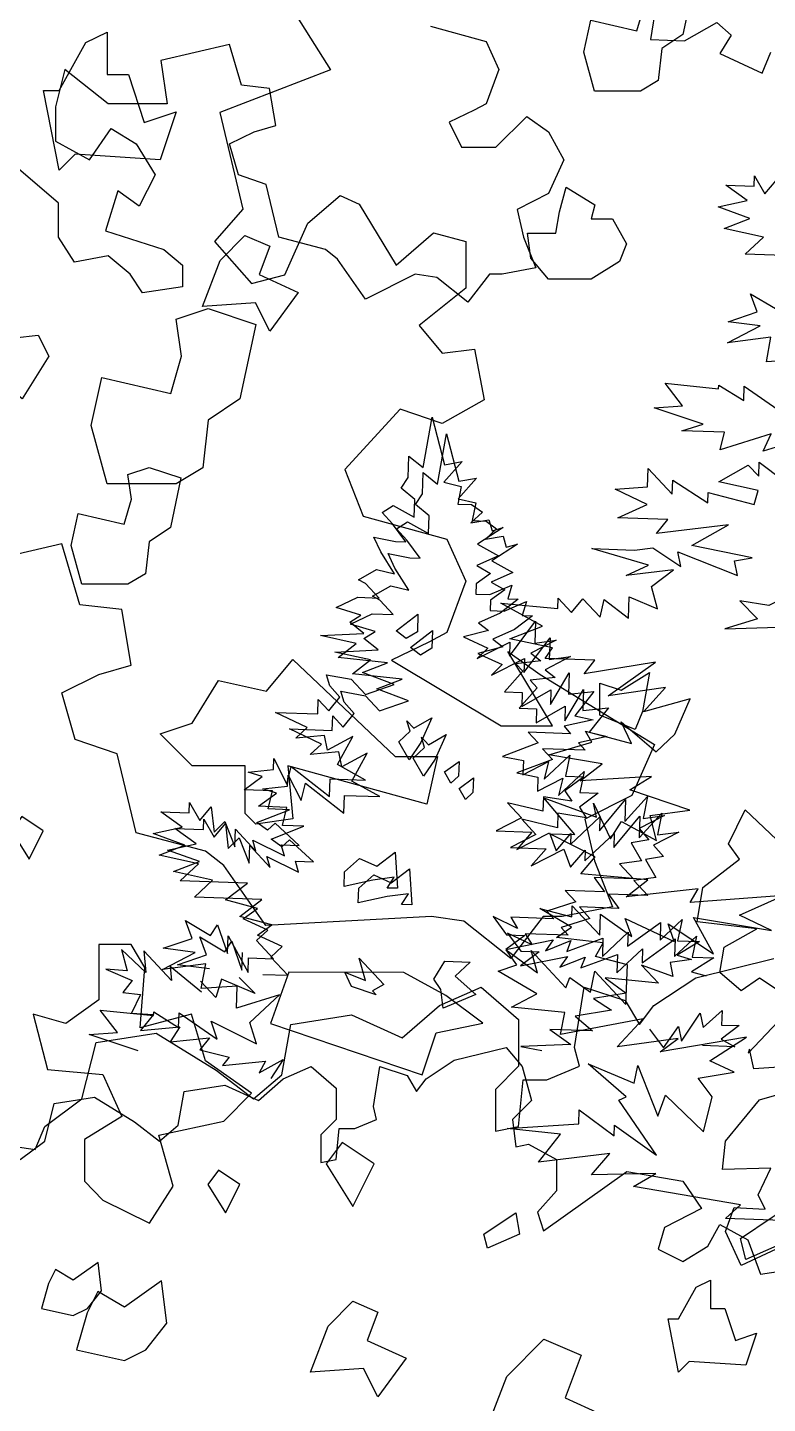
# Model space of a CAD drawing. Header units: inches. Extents: x 11.9 to 85.3, y 21.1 to 37.4.
# Drawn here: x 67.7459 to 67.9936, y 22.2419 to 22.7021 of the extents above; entities that cross this region are included whole.
import ezdxf

# ---------------------------------------------------------------- set-up
doc = ezdxf.new("R2010")
doc.units = ezdxf.units.IN
doc.header["$MEASUREMENT"] = 0
doc.layers.add('CAY', color=94, linetype='Continuous')
doc.layers.add('CAY-3', color=61, linetype='Continuous')

# ---------------------------------------------------------------- blocks, each defined once
blk = doc.blocks.new('A$C76451831')
at = {"layer": 'CAY'}
for p, q in [((2471.8, 2031.9), (2478.5, 2069.3)), ((2478.5, 2069.3), (2487.7, 2034.1)), ((2460.6, 2024.6), (2461.2, 2040.4)), ((2461.2, 2040.4), (2471.8, 2031.9)), ((2500.9, 2036.3), (2487.3, 2020.9)), ((2487.7, 2034.1), (2500.9, 2036.3)), ((2455.4, 2016.6), (2460.6, 2024.6)), ((2487.3, 2020.9), (2500.3, 2017.8)), ((2465.5, 2008.1), (2455.4, 2016.6)), ((2500.3, 2017.8), (2497.6, 2004.7)), ((2441.2, 1998.5), (2449.5, 2003.7)), ((2449.5, 2003.7), (2465, 1995)), ((2465, 1995), (2465.5, 2008.1)), ((2497.6, 2004.7), (2508, 2004.3)), ((2508, 2004.3), (2515.9, 1998.6)), ((2449, 1990.1), (2441.2, 1998.5)), ((2459, 1976.6), (2449, 1990.1)), ((2515.9, 1998.6), (2507.5, 1990.8)), ((2507.5, 1990.8), (2520.7, 1993)), ((2520.7, 1993), (2523.1, 1984.8)), ((2435.1, 1980.1), (2451.3, 1976.8)), ((2440.1, 1969.1), (2435.1, 1980.1)), ((2531.4, 1987.2), (2512.4, 1974.7)), ((2523.1, 1984.8), (2531.4, 1987.2)), ((2450.4, 1952.9), (2440.1, 1969.1)), ((2451.3, 1976.8), (2459, 1976.6)), ((2512.4, 1974.7), (2527.9, 1966)), ((2527.9, 1966), (2511.8, 1958.9)), ((2511.8, 1958.9), (2522, 1953.1)), ((2423.5, 1948.4), (2437, 1956)), ((2428.9, 1945.4), (2423.5, 1948.4)), ((2437, 1956), (2450.4, 1952.9)), ((2522, 1953.1), (2511.3, 1945.3)), ((2438.9, 1934.7), (2428.9, 1945.4)), ((2511.3, 1945.3), (2511.1, 1937.6)), ((2511.1, 1937.6), (2521.5, 1937.2)), ((2521.5, 1937.2), (2538.1, 1944.4)), ((2538.1, 1944.4), (2535, 1934)), ((2407, 1927.6), (2423.1, 1935.2)), ((2425.3, 1922), (2407, 1927.6)), ((2423.1, 1935.2), (2438.9, 1934.7)), ((2542.7, 1933.8), (2529.2, 1923.4)), ((2535, 1934), (2542.7, 1933.8)), ((2417, 1916.8), (2425.3, 1922)), ((2529.2, 1923.4), (2513.1, 1916.2)), ((2536.2, 1891.4), (2555.7, 1917.4)), ((2555.7, 1917.4), (2555.1, 1901.1)), ((2395.4, 1906.7), (2427.6, 1908.3)), ((2427.6, 1908.3), (2417, 1916.8)), ((2520.6, 1910.5), (2501.8, 1905.7)), ((2513.1, 1916.2), (2520.6, 1910.5)), ((2421.9, 1900.8), (2395.4, 1906.7)), ((2408.4, 1890.4), (2421.9, 1900.8)), ((2501.8, 1905.7), (2520.1, 1897.4)), ((2512.1, 1889.5), (2536.6, 1901.8)), ((2520.1, 1897.4), (2512.1, 1889.5)), ((2536.6, 1901.8), (2536.2, 1891.4)), ((2571.1, 1903.3), (2552.1, 1893.5)), ((2555.1, 1901.1), (2571.1, 1903.3)), ((2445.4, 1886.4), (2408.4, 1890.4)), ((2426.6, 1879.3), (2445.4, 1886.4)), ((2559.6, 1887.8), (2541, 1885.8)), ((2552.1, 1893.5), (2559.6, 1887.8)), ((2402.2, 1869.3), (2399.8, 1877.6)), ((2399.8, 1877.6), (2418.2, 1874.2)), ((2450.3, 1870.4), (2426.6, 1879.3)), ((2546.2, 1880.1), (2532.6, 1864.8)), ((2541, 1885.8), (2546.2, 1880.1)), ((2566.7, 1855.4), (2580.6, 1878.9)), ((2580.6, 1878.9), (2580.1, 1863.1)), ((2409.6, 1860.9), (2402.2, 1869.3)), ((2418.2, 1874.2), (2428.7, 1862.9)), ((2428.7, 1862.9), (2450.3, 1870.4)), ((2545.3, 1853.9), (2567, 1866.3)), ((2567, 1866.3), (2566.7, 1855.4)), ((2393.3, 1848.3), (2393.7, 1859.2)), ((2393.7, 1859.2), (2401.6, 1850.7)), ((2401.6, 1850.7), (2409.6, 1860.9)), ((2532.6, 1864.8), (2545.7, 1864.3)), ((2545.7, 1864.3), (2545.3, 1853.9)), ((2580.1, 1863.1), (2599.2, 1865.2)), ((2599.2, 1865.2), (2585, 1847.1)), ((2361.6, 1849.4), (2393.3, 1848.3)), ((2385.3, 1838.2), (2361.6, 1849.4)), ((2585, 1847.1), (2598.4, 1843.9)), ((2376.8, 1830.3), (2385.3, 1838.2)), ((2598.4, 1843.9), (2577, 1839.2)), ((2577, 1839.2), (2581.8, 1833.6)), ((2398.2, 1832.3), (2376.8, 1830.3)), ((2400.5, 1821.3), (2398.2, 1832.3)), ((2419.5, 1831.5), (2400.5, 1821.3)), ((2407.9, 1810.6), (2419.5, 1831.5)), ((2557.5, 1826.7), (2530.9, 1816.8)), ((2581.8, 1833.6), (2550.1, 1834.7)), ((2550.1, 1834.7), (2557.5, 1826.7)), ((2360.1, 1806.9), (2360.4, 1815)), ((2360.4, 1815), (2370.2, 1796.1)), ((2530.9, 1816.8), (2546.6, 1813.5)), ((2562, 1799.8), (2581.2, 1817.7)), ((2581.2, 1817.7), (2577.9, 1802)), ((2341.5, 1804.8), (2360.1, 1806.9)), ((2351.8, 1801.7), (2341.5, 1804.8)), ((2370.2, 1796.1), (2373.4, 1809.1)), ((2373.4, 1809.1), (2402, 1786.8)), ((2428.8, 1799), (2407.9, 1810.6)), ((2546.6, 1813.5), (2546.3, 1803.1)), ((2546.3, 1803.1), (2565.2, 1812.8)), ((2565.2, 1812.8), (2562, 1799.8)), ((2338.3, 1791.8), (2351.8, 1801.7)), ((2402, 1786.8), (2402.5, 1799.9)), ((2402.5, 1799.9), (2428.8, 1799)), ((2591.5, 1801.5), (2577.6, 1791.1)), ((2577.9, 1802), (2591.5, 1801.5)), ((2359.6, 1791), (2338.3, 1791.8)), ((2356.4, 1777.5), (2359.6, 1791)), ((2561.5, 1786.7), (2561.2, 1775.8)), ((2582.7, 1783.2), (2561.5, 1786.7)), ((2577.6, 1791.1), (2582.7, 1783.2)), ((2603.3, 1761.2), (2622.6, 1784.5)), ((2622.1, 1768.2), (2639, 1786.7)), ((2622.6, 1784.5), (2622.1, 1768.2)), ((2639, 1786.7), (2635.8, 1770.5)), ((2292, 1763.9), (2276.1, 1775.3)), ((2276.1, 1775.3), (2297.4, 1774.6)), ((2297.4, 1774.6), (2297.7, 1782.3)), ((2297.7, 1782.3), (2305.3, 1768.9)), ((2305.3, 1768.9), (2313.9, 1779)), ((2313.9, 1779), (2315.9, 1760.3)), ((2347.9, 1767.4), (2372.2, 1777)), ((2372.2, 1777), (2356.4, 1777.5)), ((2561.2, 1775.8), (2534.7, 1782.2)), ((2534.7, 1782.2), (2545.1, 1770.9)), ((2270.6, 1759.2), (2292, 1763.9)), ((2315.9, 1760.3), (2323.9, 1768.2)), ((2323.9, 1768.2), (2331.4, 1749.4)), ((2355.9, 1761.7), (2347.9, 1767.4)), ((2361.5, 1766.9), (2355.9, 1761.7)), ((2379.5, 1750.4), (2361.5, 1766.9)), ((2545.1, 1770.9), (2526.2, 1761.2)), ((2581.6, 1751.1), (2603.6, 1771.6)), ((2603.6, 1771.6), (2603.3, 1761.2)), ((2651.7, 1772.6), (2632.8, 1762.9)), ((2635.8, 1770.5), (2651.7, 1772.6)), ((4659.2, 1730), (4666, 1767.4)), ((4666, 1767.4), (4675.2, 1732.1)), ((2294.3, 1750.7), (2270.6, 1759.2)), ((2331.4, 1749.4), (2331.9, 1762.5)), ((2331.9, 1762.5), (2347.1, 1746.1)), ((2347.1, 1746.1), (2344.7, 1754.4)), ((2344.7, 1754.4), (2368.3, 1742.7)), ((2526.2, 1761.2), (2552.9, 1760.2)), ((2552.9, 1760.2), (2541.6, 1747.5)), ((2541.6, 1747.5), (2566, 1759.8)), ((2566, 1759.8), (2571, 1746.5)), ((2571, 1746.5), (2581.9, 1759.2)), ((2581.9, 1759.2), (2581.6, 1751.1)), ((2640.2, 1754.5), (2627, 1752.2)), ((2632.8, 1762.9), (2640.2, 1754.5)), ((2275, 1743.2), (2294.3, 1750.7)), ((2304.2, 1736.7), (2275, 1743.2)), ((2365.9, 1750.9), (2379.5, 1750.4)), ((2368.3, 1742.7), (2365.9, 1750.9)), ((2627, 1752.2), (2634.6, 1738.8)), ((2290.6, 1724.1), (2304.2, 1736.7)), ((2634.6, 1738.8), (2618.3, 1736.6)), ((2618.3, 1736.6), (2628.7, 1725.4)), ((4648.1, 1722.6), (4648.6, 1738.5)), ((4648.6, 1738.5), (4659.2, 1730)), ((4688.4, 1734.4), (4674.7, 1719)), ((4675.2, 1732.1), (4688.4, 1734.4)), ((2340.9, 1722.3), (2290.6, 1724.1)), ((2324.6, 1709.7), (2340.9, 1722.3)), ((2628.7, 1725.4), (2599.3, 1726.4)), ((2599.3, 1726.4), (2607.1, 1715.7)), ((4642.8, 1714.7), (4648.1, 1722.6)), ((2577.7, 1716.8), (2585.5, 1708.3)), ((2607.1, 1715.7), (2577.7, 1716.8)), ((4653, 1706.2), (4642.8, 1714.7)), ((4674.7, 1719), (4687.7, 1715.8)), ((4687.7, 1715.8), (4685, 1702.8)), ((2348.4, 1703.5), (2324.6, 1709.7)), ((2337.7, 1695.7), (2348.4, 1703.5)), ((2585.5, 1708.3), (2564, 1701.4)), ((4652.5, 1693), (4653, 1706.2)), ((4685, 1702.8), (4695.4, 1702.4)), ((4695.4, 1702.4), (4703.4, 1696.7)), ((2294.6, 1694.5), (2313.2, 1683.4)), ((2299.6, 1681.1), (2294.6, 1694.5)), ((2356, 1687.3), (2337.7, 1695.7)), ((2524, 1697.3), (2533.9, 1683.8)), ((2542.3, 1688.5), (2524, 1697.3)), ((2569.2, 1695.7), (2537.1, 1696.9)), ((2537.1, 1696.9), (2542.3, 1688.5)), ((2564, 1701.4), (2569.2, 1695.7)), ((2624.3, 1675.2), (2648.9, 1693)), ((2648.4, 1679.8), (2664.8, 1695.1)), ((2648.9, 1693), (2648.4, 1679.8)), ((2664.8, 1695.1), (2661.6, 1679.4)), ((4628.6, 1696.6), (4636.9, 1701.7)), ((4636.5, 1688.1), (4628.6, 1696.6)), ((4636.9, 1701.7), (4652.5, 1693)), ((4703.4, 1696.7), (4694.9, 1688.8)), ((2236.3, 1685.2), (2240.6, 1669.3)), ((2254.4, 1667.9), (2236.3, 1685.2)), ((2252.8, 1684.1), (2254.4, 1667.9)), ((2273.6, 1662), (2252.8, 1684.1)), ((2313.2, 1683.4), (2318.5, 1691.4)), ((2318.5, 1691.4), (2325.9, 1669.8)), ((2325.9, 1669.8), (2326.4, 1682.9)), ((2347.5, 1679.5), (2356, 1687.3)), ((2547.5, 1683.4), (2533.6, 1673)), ((2533.9, 1683.8), (2547.5, 1683.4)), ((2578.8, 1671.4), (2605.9, 1681.3)), ((2605.4, 1667.7), (2624.6, 1685.6)), ((2605.9, 1681.3), (2605.4, 1667.7)), ((2624.6, 1685.6), (2624.3, 1675.2)), ((4646.4, 1674.6), (4636.5, 1688.1)), ((4694.9, 1688.8), (4708.2, 1691.1)), ((4718.8, 1685.3), (4699.8, 1672.8)), ((4708.2, 1691.1), (4710.6, 1682.8)), ((4710.6, 1682.8), (4718.8, 1685.3)), ((2272.6, 1672.4), (2273.6, 1662)), ((2295.9, 1653.3), (2272.6, 1672.4)), ((2278, 1673.7), (2299.6, 1681.1)), ((2301.9, 1670.6), (2278, 1673.7)), ((2360.2, 1665.9), (2347.5, 1679.5)), ((2533.6, 1673), (2568.7, 1679.9)), ((2568.7, 1679.9), (2563, 1671.9)), ((2563, 1671.9), (2581.8, 1679.4)), ((2581.8, 1679.4), (2578.8, 1671.4)), ((2677.9, 1678.8), (2661.2, 1668.5)), ((2661.6, 1679.4), (2677.9, 1678.8)), ((2664.3, 1664.1), (2722.6, 1678.3)), ((4627.6, 1667.1), (4622.5, 1678.2)), ((4622.5, 1678.2), (4638.7, 1674.9)), ((4638.7, 1674.9), (4646.4, 1674.6)), ((4699.8, 1672.8), (4715.4, 1664.1)), ((2224.6, 1670.4), (2244.1, 1661.9)), ((2240.6, 1669.3), (2224.6, 1670.4)), ((2244.1, 1661.9), (2237.2, 1653)), ((2306.7, 1649.3), (2295.1, 1661.4)), ((2310.8, 1662.9), (2306.7, 1649.3)), ((2336, 1652.2), (2310.8, 1662.9)), ((2323.9, 1664.2), (2336, 1652.2)), ((2341.7, 1666.5), (2360.2, 1665.9)), ((2633, 1643.5), (2664.3, 1664.1)), ((2661.2, 1668.5), (2672, 1665.4)), ((4637.9, 1650.9), (4627.6, 1667.1)), ((4715.4, 1664.1), (4699.3, 1656.9)), ((2237.2, 1653), (2250.5, 1651.6)), ((2250.5, 1651.6), (2243.7, 1637.7)), ((2473.2, 1643.5), (2504.5, 1657)), ((2504.5, 1657), (2532.2, 1632.9)), ((2574, 1612.2), (2581.1, 1657)), ((2581.1, 1657), (2611.8, 1647)), ((4611, 1646.4), (4624.4, 1654.1)), ((4624.4, 1654.1), (4637.9, 1650.9)), ((4709.5, 1651.1), (4698.8, 1643.4)), ((4699.3, 1656.9), (4709.5, 1651.1)), ((2445.5, 1619.3), (2473.2, 1643.5)), ((2611.8, 1647), (2622.4, 1629.3)), ((2622.4, 1629.3), (2633, 1643.5)), ((4616.3, 1643.5), (4611, 1646.4)), ((4626.4, 1632.7), (4616.3, 1643.5)), ((4698.8, 1643.4), (4698.5, 1635.7)), ((4708.9, 1635.3), (4725.5, 1642.4)), ((4725.5, 1642.4), (4722.4, 1632.1)), ((2243.7, 1637.7), (2260.2, 1636.6)), ((2260.2, 1636.6), (2250.4, 1624.7)), ((2362.4, 1629.3), (2407.8, 1636.4)), ((2407.8, 1636.4), (2445.5, 1619.3)), ((2532.2, 1632.9), (2532.2, 1598.1)), ((4594.4, 1625.7), (4610.5, 1633.3)), ((4610.5, 1633.3), (4626.4, 1632.7)), ((4698.5, 1635.7), (4708.9, 1635.3)), ((4730.1, 1631.8), (4716.6, 1621.4)), ((4722.4, 1632.1), (4730.1, 1631.8)), ((2217.3, 1615.8), (2262.1, 1622.8)), ((2250.4, 1624.7), (2279.7, 1627.6)), ((2262.1, 1622.8), (2306.9, 1595.1)), ((2279.7, 1627.6), (2272.6, 1616.4)), ((2355.9, 1591.6), (2362.4, 1629.3)), ((4612.8, 1620.1), (4594.4, 1625.7)), ((4604.5, 1614.9), (4612.8, 1620.1)), ((4716.6, 1621.4), (4700.5, 1614.3)), ((2206.7, 1573.9), (2217.3, 1615.8)), ((2272.6, 1616.4), (2301.9, 1619.3)), ((2301.9, 1619.3), (2294.6, 1610.4)), ((2294.6, 1610.4), (2316.5, 1604.8)), ((2577.6, 1598.1), (2574, 1612.2)), ((4615, 1606.4), (4604.5, 1614.9)), ((4700.5, 1614.3), (4708, 1608.6)), ((4723.6, 1589.4), (4743.1, 1615.5)), ((4743.1, 1615.5), (4742.6, 1599.2)), ((2316.5, 1604.8), (2311.6, 1598.8)), ((2311.6, 1598.8), (2343.6, 1601.9)), ((2339, 1593.3), (2356.7, 1603.2)), ((2343.6, 1601.9), (2339, 1593.3)), ((2356.7, 1603.2), (2347.6, 1589.1)), ((4582.8, 1604.8), (4615, 1606.4)), ((4609.3, 1598.9), (4582.8, 1604.8)), ((4708, 1608.6), (4689.3, 1603.8)), ((4689.3, 1603.8), (4707.5, 1595.4)), ((4699.6, 1587.6), (4724, 1599.9)), ((4724, 1599.9), (4723.6, 1589.4)), ((4758.5, 1601.4), (4739.6, 1591.6)), ((4742.6, 1599.2), (4758.5, 1601.4)), ((2306.9, 1595.1), (2334.7, 1573.9)), ((2334.7, 1573.9), (2355.9, 1591.6)), ((2532.2, 1598.1), (2515.1, 1580.9)), ((2553.4, 1588), (2577.6, 1598.1)), ((4595.8, 1588.5), (4609.3, 1598.9)), ((4707.5, 1595.4), (4699.6, 1587.6)), ((4739.6, 1591.6), (4747.1, 1585.9)), ((2515.1, 1580.9), (2515.1, 1549.7)), ((2532.2, 1553.2), (2535.7, 1588)), ((2535.7, 1588), (2553.4, 1588)), ((4632.8, 1584.5), (4595.8, 1588.5)), ((4614, 1577.4), (4632.8, 1584.5)), ((4747.1, 1585.9), (4728.4, 1583.8)), ((4728.4, 1583.8), (4733.7, 1578.2)), ((2179, 1553.2), (2206.7, 1573.9)), ((4587.2, 1575.6), (4605.7, 1572.3)), ((4589.7, 1567.4), (4587.2, 1575.6)), ((4605.7, 1572.3), (4616.2, 1561)), ((4637.7, 1568.4), (4614, 1577.4)), ((4733.7, 1578.2), (4720, 1562.8)), ((4754.1, 1553.5), (4768.1, 1577)), ((4768.1, 1577), (4767.5, 1561.2)), ((4589, 1548.8), (4597.1, 1559)), ((4597.1, 1559), (4589.7, 1567.4)), ((4616.2, 1561), (4637.7, 1568.4)), ((4720, 1562.8), (4733.1, 1562.4)), ((4732.8, 1552), (4754.5, 1564.3)), ((4733.1, 1562.4), (4732.8, 1552)), ((4754.5, 1564.3), (4754.1, 1553.5)), ((4767.5, 1561.2), (4786.6, 1563.2)), ((4786.6, 1563.2), (4772.4, 1545.1)), ((2171.9, 1536.1), (2179, 1553.2)), ((2515.1, 1549.7), (2532.2, 1553.2)), ((4580.8, 1546.4), (4581.1, 1557.2)), ((4581.1, 1557.2), (4589, 1548.8)), ((2127.1, 1542.6), (2171.9, 1536.1)), ((4572.7, 1536.2), (4549.1, 1547.5)), ((4549.1, 1547.5), (4580.8, 1546.4)), ((4785.9, 1541.9), (4764.4, 1537.2)), ((4772.4, 1545.1), (4785.9, 1541.9)), ((4564.3, 1528.4), (4572.7, 1536.2)), ((4585.6, 1530.3), (4564.3, 1528.4)), ((4588, 1519.4), (4585.6, 1530.3)), ((4606.9, 1529.6), (4588, 1519.4)), ((4595.3, 1508.7), (4606.9, 1529.6)), ((4769.2, 1531.6), (4737.5, 1532.7)), ((4737.5, 1532.7), (4745, 1524.8)), ((4764.4, 1537.2), (4769.2, 1531.6)), ((4745, 1524.8), (4718.3, 1514.8)), ((4547.6, 1504.9), (4547.9, 1513.1)), ((4547.9, 1513.1), (4557.6, 1494.1)), ((4557.6, 1494.1), (4560.8, 1507.2)), ((4560.8, 1507.2), (4589.5, 1484.9)), ((4616.2, 1497.1), (4595.3, 1508.7)), ((4718.3, 1514.8), (4734.1, 1511.6)), ((4734.1, 1511.6), (4733.7, 1501.1)), ((4733.7, 1501.1), (4752.6, 1510.9)), ((4749.5, 1497.9), (4768.7, 1515.8)), ((4752.6, 1510.9), (4749.5, 1497.9)), ((4768.7, 1515.8), (4765.4, 1500)), ((4525.8, 1489.8), (4539.3, 1499.8)), ((4528.9, 1502.9), (4547.6, 1504.9)), ((4539.3, 1499.8), (4528.9, 1502.9)), ((4589.5, 1484.9), (4589.9, 1498)), ((4589.9, 1498), (4616.2, 1497.1)), ((4779, 1499.6), (4765, 1489.2)), ((4765.4, 1500), (4779, 1499.6)), ((4547, 1489.1), (4525.8, 1489.8)), ((4543.8, 1475.6), (4547, 1489.1)), ((4765, 1489.2), (4770.2, 1481.3)), ((4484.8, 1472.7), (4485.1, 1480.4)), ((4485.1, 1480.4), (4492.8, 1466.9)), ((4492.8, 1466.9), (4501.3, 1477.1)), ((4501.3, 1477.1), (4503.4, 1458.4)), ((4722.1, 1480.2), (4732.6, 1469)), ((4748.6, 1473.9), (4722.1, 1480.2)), ((4749, 1484.7), (4748.6, 1473.9)), ((4770.2, 1481.3), (4749, 1484.7)), ((4790.7, 1459.3), (4810.1, 1482.6)), ((4809.5, 1466.3), (4826.5, 1484.8)), ((4810.1, 1482.6), (4809.5, 1466.3)), ((4826.5, 1484.8), (4823.2, 1468.6)), ((4463.6, 1473.4), (4484.8, 1472.7)), ((4479.5, 1462), (4463.6, 1473.4)), ((4503.4, 1458.4), (4511.4, 1466.3)), ((4511.4, 1466.3), (4518.8, 1447.4)), ((4535.3, 1465.5), (4559.7, 1475)), ((4559.7, 1475), (4543.8, 1475.6)), ((4732.6, 1469), (4713.7, 1459.2)), ((4769, 1449.1), (4791.1, 1469.7)), ((4791.1, 1469.7), (4790.7, 1459.3)), ((4839.1, 1470.7), (4820.2, 1461)), ((4823.2, 1468.6), (4839.1, 1470.7)), ((4458, 1457.3), (4479.5, 1462)), ((4481.7, 1448.7), (4458, 1457.3)), ((4518.8, 1447.4), (4519.3, 1460.6)), ((4519.3, 1460.6), (4534.6, 1444.2)), ((4543.3, 1459.7), (4535.3, 1465.5)), ((4548.9, 1465), (4543.3, 1459.7)), ((4566.9, 1448.5), (4548.9, 1465)), ((4713.7, 1459.2), (4740.4, 1458.3)), ((4740.4, 1458.3), (4729, 1445.5)), ((4729, 1445.5), (4753.5, 1457.8)), ((4753.5, 1457.8), (4758.5, 1444.5)), ((4758.5, 1444.5), (4769.3, 1457.3)), ((4769.3, 1457.3), (4769, 1449.1)), ((4820.2, 1461), (4827.6, 1452.5)), ((4462.4, 1441.3), (4481.7, 1448.7)), ((4534.6, 1444.2), (4532.2, 1452.4)), ((4532.2, 1452.4), (4555.8, 1440.7)), ((4555.8, 1440.7), (4553.3, 1449)), ((4553.3, 1449), (4566.9, 1448.5)), ((4827.6, 1452.5), (4814.4, 1450.3)), ((4814.4, 1450.3), (4822.1, 1436.9)), ((4491.7, 1434.8), (4462.4, 1441.3)), ((4822.1, 1436.9), (4805.7, 1434.7)), ((4478.1, 1422.1), (4491.7, 1434.8)), ((4805.7, 1434.7), (4816.2, 1423.5)), ((4528.3, 1420.4), (4478.1, 1422.1)), ((4512, 1407.8), (4528.3, 1420.4)), ((4794.5, 1413.8), (4765.1, 1414.8)), ((4765.1, 1414.8), (4773, 1406.4)), ((4786.8, 1424.5), (4794.5, 1413.8)), ((4816.2, 1423.5), (4786.8, 1424.5)), ((4535.8, 1401.5), (4512, 1407.8)), ((4773, 1406.4), (4751.5, 1399.4)), ((4525.1, 1393.7), (4535.8, 1401.5)), ((4711.4, 1395.4), (4721.4, 1381.9)), ((4729.7, 1386.6), (4711.4, 1395.4)), ((4724.6, 1394.9), (4729.7, 1386.6)), ((4756.7, 1393.8), (4724.6, 1394.9)), ((4751.5, 1399.4), (4756.7, 1393.8)), ((4487, 1379.2), (4482, 1392.5)), ((4482, 1392.5), (4500.7, 1381.4)), ((4500.7, 1381.4), (4505.9, 1389.4)), ((4505.9, 1389.4), (4513.4, 1367.9)), ((4543.4, 1385.4), (4525.1, 1393.7)), ((4535, 1377.5), (4543.4, 1385.4)), ((4811.7, 1373.3), (4836.3, 1391)), ((4835.9, 1377.9), (4852.3, 1393.2)), ((4836.3, 1391), (4835.9, 1377.9)), ((4852.3, 1393.2), (4849, 1377.4)), ((4465.5, 1371.8), (4487, 1379.2)), ((4513.4, 1367.9), (4513.8, 1381)), ((4513.8, 1381), (4528.7, 1353.7)), ((4547.7, 1363.9), (4535, 1377.5)), ((4735, 1381.4), (4721, 1371)), ((4721, 1371), (4756.1, 1378)), ((4721.4, 1381.9), (4735, 1381.4)), ((4756.1, 1378), (4750.4, 1370)), ((4750.4, 1370), (4769.3, 1377.5)), ((4766.3, 1369.4), (4793.3, 1379.4)), ((4769.3, 1377.5), (4766.3, 1369.4)), ((4792.9, 1365.8), (4812.1, 1383.7)), ((4793.3, 1379.4), (4792.9, 1365.8)), ((4812.1, 1383.7), (4811.7, 1373.3)), ((4865.3, 1376.9), (4848.6, 1366.6)), ((4849, 1377.4), (4865.3, 1376.9)), ((4464.9, 1355.9), (4489.4, 1368.7)), ((4489.4, 1368.7), (4465.5, 1371.8)), ((4528.7, 1353.7), (4529.1, 1364.6)), ((4529.1, 1364.6), (4547.7, 1363.9)), ((4848.6, 1366.6), (4859.4, 1363.5)), ((4497.2, 1360.3), (4464.9, 1355.9)), ((4493.9, 1341.8), (4497.2, 1360.3)), ((4822.1, 1359.3), (4834.8, 1345.7)), ((4845.4, 1350.8), (4822.1, 1359.3)), ((4859.4, 1363.5), (4843.5, 1361.3)), ((4843.5, 1361.3), (4845.4, 1350.8)), ((4520.7, 1343.6), (4493.9, 1341.8)), ((4520.1, 1327.3), (4520.7, 1343.6)), ((4834.8, 1345.7), (4795, 1349.9)), ((4795, 1349.9), (4810.5, 1338.4)), ((4552.2, 1337), (4520.1, 1327.3)), ((4530.1, 1316.5), (4552.2, 1337)), ((4810.5, 1338.4), (4786.3, 1334.3)), ((4786.3, 1334.3), (4799.6, 1325.7)), ((4431.5, 1309.1), (4418.5, 1325.8)), ((4418.5, 1325.8), (4458.3, 1321.7)), ((4458.3, 1321.7), (4458.4, 1324.4)), ((4458.4, 1324.4), (4477, 1312.9)), ((4477, 1312.9), (4477.4, 1323.8)), ((4477.4, 1323.8), (4505.7, 1304.2)), ((4799.6, 1325.7), (4772.7, 1321.2)), ((4851.8, 1302.5), (4865.7, 1323.4)), ((4865.7, 1323.4), (4868.1, 1312.9)), ((4868.1, 1312.9), (4882.1, 1325.5)), ((4882.1, 1325.5), (4881.7, 1314.6)), ((4501.2, 1317.5), (4535, 1300.5)), ((4505.7, 1304.2), (4501.2, 1317.5)), ((4535, 1300.5), (4530.1, 1316.5)), ((4772.7, 1321.2), (4785.5, 1310.3)), ((4838.5, 1297.6), (4849.5, 1313.5)), ((4849.5, 1313.5), (4851.8, 1302.5)), ((4894.8, 1314.2), (4881.4, 1304.2)), ((4881.7, 1314.6), (4894.8, 1314.2)), ((4410.2, 1307.5), (4431.5, 1309.1)), ((4446.9, 1295.4), (4410.2, 1307.5)), ((4753.8, 1311.4), (4769.3, 1300)), ((4785.5, 1310.3), (4753.8, 1311.4)), ((4828.1, 1311.5), (4838.5, 1297.6)), ((4881.4, 1304.2), (4891.6, 1298.4)), ((4682.3, 1288.4), (4721.2, 1297.8)), ((4721.2, 1297.8), (4733, 1283.7)), ((4769.3, 1300), (4732.1, 1298.6)), ((4732.1, 1298.6), (4747.8, 1295.7)), ((4891.6, 1298.4), (4867.6, 1299.3)), ((4554.9, 1274.6), (4575.8, 1283.7)), ((4575.8, 1283.7), (4594.3, 1267.5)), ((4622.2, 1253.8), (4626.9, 1283.7)), ((4626.9, 1283.7), (4647.3, 1277)), ((4661.5, 1274.6), (4682.3, 1288.4)), ((4733, 1283.7), (4740.1, 1258.5)), ((4536.5, 1258.5), (4554.9, 1274.6)), ((4647.3, 1277), (4654.4, 1265.2)), ((4654.4, 1265.2), (4661.5, 1274.6)), ((4476.7, 1240), (4481, 1265.2)), ((4481, 1265.2), (4511.3, 1269.9)), ((4511.3, 1269.9), (4536.5, 1258.5)), ((4594.3, 1267.5), (4594.3, 1244.3)), ((4377.3, 1228.2), (4384.3, 1256.1)), ((4384.3, 1256.1), (4414.2, 1260.8)), ((4414.2, 1260.8), (4444.1, 1242.4)), ((4624.5, 1244.3), (4622.2, 1253.8)), ((4740.1, 1258.5), (4725.9, 1244.3)), ((4444.1, 1242.4), (4462.6, 1228.2)), ((4594.3, 1244.3), (4582.9, 1232.9)), ((4608.4, 1237.6), (4624.5, 1244.3)), ((4725.9, 1244.3), (4728.3, 1223.9)), ((4462.6, 1228.2), (4476.7, 1240)), ((4582.9, 1232.9), (4582.9, 1212.1)), ((4594.3, 1214.4), (4596.6, 1237.6)), ((4596.6, 1237.6), (4608.4, 1237.6)), ((4358.8, 1214.4), (4377.3, 1228.2)), ((4728.3, 1223.9), (4737.7, 1225.8)), ((4737.7, 1225.8), (4758.6, 1214.4)), ((4582.9, 1212.1), (4594.3, 1214.4)), ((4758.6, 1214.4), (4758.6, 1191.2)), ((4749.1, 1161.4), (4811.2, 1205.4)), ((4811.2, 1205.4), (4852.9, 1198.3)), ((4758.6, 1191.2), (4744.4, 1175.1)), ((4852.9, 1198.3), (4866.7, 1177.9)), ((4744.4, 1175.1), (4749.1, 1161.4)), ((4866.7, 1177.9), (4839.1, 1163.7)), ((4839.1, 1163.7), (4834.4, 1147.6)), ((4871.4, 1149.9), (4880.4, 1166.1)), ((4880.4, 1166.1), (4901.2, 1154.7)), ((4852.9, 1138.5), (4871.4, 1149.9)), ((4901.2, 1154.7), (4910.7, 1129.1)), ((4834.4, 1147.6), (4852.9, 1138.5)), ((4910.7, 1129.1), (4942.9, 1133.8)), ((3915.1, 501.1), (3898, 463.3)), ((3898, 463.3), (3863.2, 445.6)), ((3863.2, 445.6), (3870.3, 414.4)), ((3870.3, 414.4), (3883.8, 380.2)), ((3883.8, 380.2), (3846.1, 373.1)), ((3831.9, 373.1), (3807.8, 341.8)), ((3846.1, 373.1), (3831.9, 373.1))]:
    blk.add_line(p, q, dxfattribs=at)
for points in [[(4833, 2075.3), (4828.8, 2049), (4854.1, 2047.9), (4878.3, 2061.6), (4888.9, 2052.1), (4880.5, 2038.4), (4912.1, 2023.7), (4918.4, 2039.5)], [(2492.6, 1796.8), (2487.9, 1805.1), (2498.6, 1812.9), (2498.2, 1802), (2492.6, 1796.8)], [(4930, 1151.2), (4896.3, 1135.4), (4884.7, 1160.7), (4891, 1178.6), (4914.2, 1177.5), (4908.9, 1188.1), (4918.4, 1208.1), (4882.5, 1207.1), (4884.7, 1228.2), (4910, 1258.8), (4924.7, 1263)], [(4939.5, 1284.1), (4905.7, 1282), (4902.6, 1296.7), (4901.5, 1293.6), (4937.4, 1331.5), (4910, 1349.5), (4896.3, 1340), (4880.4, 1353.7), (4883.6, 1372.7), (4907.9, 1386.4), (4863.6, 1391.6), (4867.8, 1417), (4895.2, 1438.1), (4886.8, 1449.7), (4899.4, 1475), (4922.6, 1452.8)], [(4680, 1494.9), (4675.3, 1503.2), (4686, 1511), (4685.6, 1500.1), (4680, 1494.9)], [(4066.6, 144.6), (3967.9, 148.1), (3979.1, 158.1), (3899.4, 171.8), (3916.1, 181.6), (3868, 180.6), (3881.7, 196.4), (3828.5, 190.1), (3845, 210.9), (3805.3, 215), (3858.5, 218.6), (3858.8, 229), (3884.9, 209.5), (3885.2, 217.6), (3916.5, 195.2), (3888.5, 236.1), (3894, 238.6), (3865.5, 263.2), (3899.8, 248.8), (3902.6, 261.9), (3917.6, 224.2), (3923.1, 239.9), (3951.6, 212.6), (3957.9, 238.7), (3947.6, 252.6), (3974.4, 257.1), (3956.2, 265.5), (3983.5, 283.1), (3919.2, 272.2), (3932.7, 282.1), (3887.2, 276), (3906.5, 296.7), (3844.9, 285.2), (3848.2, 301.4), (3808.5, 305.5), (3827.4, 315.3), (3798.5, 332.2), (3812.3, 337.1), (3804.5, 348.3), (3827.9, 331.1), (3823.1, 347.6), (3848.9, 320), (3851.8, 327.6), (3867.3, 316.6), (3870.6, 332.4), (3893.7, 307.5), (3894.8, 337), (3871, 343.2), (3876.8, 353.5), (3842, 357.4), (3853.2, 365.2), (3829.6, 379.1), (3853.4, 372.9), (3853.7, 381), (3874.2, 359), (3874.8, 374.8), (3898.2, 358.2), (3893.2, 371.5), (3929.8, 354.3), (3925.3, 367.6), (3958.9, 345.2), (3944, 372.4), (4002.2, 362.7), (3978.5, 373.9), (4011.2, 388.7), (3941.7, 383.4), (3947.5, 393.6), (3893.8, 387.8), (3910.1, 400.4), (3860, 404.8), (3870.8, 417.6), (3837, 434.6), (3855.6, 434), (3832.5, 461.5), (3871.9, 447), (3869.5, 457.5), (3882.2, 430.8), (3890.3, 443.7), (3916.6, 429.6), (3911.8, 448.3), (3941.4, 452.3), (3896.6, 467.5), (3912.8, 477.3), (3859.7, 474.2), (3876, 486.8), (3836.3, 493.6), (3868.4, 502.9), (3863.7, 511.2), (3897.8, 501.9), (3890.2, 518), (3916.2, 495.8), (3930.2, 508.9), (3941.6, 535.3), (3906.8, 525.6), (3923.3, 543.6), (3880.5, 537.4), (3915.8, 562.4), (3862.5, 553.9), (3870.5, 564), (3833.4, 565.3), (3839.1, 573.3), (3807.2, 579.8), (3831.5, 589.4), (3800.4, 606.4), (3842.9, 602.6), (3843.1, 610.3), (3853.2, 599.5), (3861.7, 609.7), (3874.4, 596.1), (3877.5, 609.1), (3895.6, 595.3), (3896.2, 611.2), (3917.2, 602.3), (3912.8, 618.8), (3929.1, 631.3), (3894, 627.1), (3910.6, 634.7), (3868.4, 647.1), (3900.1, 646), (3913.8, 647.7), (3934.6, 633.9), (3932.3, 644.8), (3976.9, 627), (3974.6, 637.9), (3987.8, 640.2), (3942.8, 649.4), (3970.1, 664.8), (3916.4, 658.5), (3924.9, 668.7), (3887.8, 670), (3909.5, 680.1), (3885.8, 691.3), (3909.9, 693.2), (3910.4, 706.8), (3928.3, 687.6), (3928.7, 698), (3954.8, 681.2), (3955.1, 688.9), (3989.2, 680), (3992.3, 690.3), (3963.1, 696.8), (3984.8, 709.2), (3992.7, 701.2), (3993, 711.6), (4011.1, 697.8)], [(4012.1, 724.6), (3996, 719.7), (4001.9, 732.6), (3963.9, 720.8), (3967.1, 733.8), (3935.4, 734.9), (3951.4, 739.8), (3914.7, 752), (3936, 753.5), (3923, 770.3), (3962.8, 766.2), (3962.9, 768.9), (3981.5, 757.4), (3981.9, 768.2), (4010.2, 748.6)], [(4025.2, 788), (3998.4, 786.2), (4001.7, 804.7), (3969.4, 800.4), (3993.9, 813.1), (3970, 816.2), (3991.5, 823.6), (3986.5, 837), (4005.2, 825.9)], [(4032.8, 864.8), (3982.6, 866.6), (3996.2, 879.2), (3966.9, 885.7), (3986.2, 893.2), (3962.5, 901.7), (3984, 906.4), (3968.1, 917.8), (3989.3, 917.1), (3989.6, 924.8), (3997.3, 911.4), (4005.8, 921.5)]]:
    blk.add_lwpolyline(points, dxfattribs=at)
for points in [[(4784.5, 1915.2), (4800.4, 1915.2), (4810.9, 1896.7), (4805.6, 1883.5), (4784.5, 1870.3), (4752.8, 1870.3), (4739.6, 1886.1), (4737, 1904.6), (4758.1, 1904.6), (4760.8, 1920.5), (4766, 1939), (4787.2, 1925.7)], [(2451.7, 1910.2), (2468, 1922.8), (2467.5, 1909.6), (2459.2, 1904.5)], [(4507.9, 1884.3), (4526.4, 1902.8), (4544.9, 1894.9), (4536.9, 1873.7), (4566, 1860.5), (4544.9, 1831.5), (4534.3, 1852.6), (4494.7, 1850)], [(2453.8, 1827.6), (2462.2, 1835.5), (2459.8, 1843.3), (2465, 1837.6), (2478.4, 1845.3), (2470.1, 1827), (2461.5, 1814.2)], [(2452.7, 1718.4), (2445, 1718.7), (2450.2, 1726.6), (2434.3, 1724.5), (2412.8, 1719.8), (2413.2, 1730.7), (2424.4, 1740.7), (2437.4, 1734.8), (2450.9, 1745.2)], [(4396.9, 1672), (4402.2, 1695.8), (4436.5, 1687.9), (4441.8, 1706.3), (4439.1, 1724.8), (4455, 1730.1), (4478.7, 1722.2), (4470.8, 1685.2), (4455, 1674.7), (4452.3, 1650.9), (4439.1, 1643), (4404.8, 1643)], [(4639.1, 1608.3), (4655.4, 1620.8), (4655, 1607.7), (4646.6, 1602.6)], [(4791, 1545.5), (4791, 1569.3), (4806.8, 1564), (4827.9, 1577.2), (4822.7, 1548.1), (4817.4, 1534.9)], [(2424.5, 1525.4), (2400.8, 1541.2), (2388.9, 1525.4), (2408.7, 1493.7)], [(4641.2, 1525.7), (4649.6, 1533.5), (4647.2, 1541.3), (4652.4, 1535.7), (4665.8, 1543.4), (4657.5, 1525.1), (4648.9, 1512.3)], [(2721.4, 1485.8), (2733.3, 1493.7), (2737.3, 1469.9), (2701.6, 1454.1), (2697.7, 1469.9)], [(4376, 1459.3), (4360.2, 1469.9), (4352.3, 1459.3), (4365.5, 1438.2)], [(2270.1, 1406.6), (2266.2, 1438.3), (2238.4, 1418.5), (2218.7, 1430.3), (2210.7, 1414.5), (2202.8, 1386.8), (2238.4, 1378.9), (2254.3, 1386.8)], [(4640.1, 1416.5), (4632.4, 1416.7), (4637.7, 1424.7), (4621.8, 1422.5), (4600.3, 1417.9), (4600.7, 1428.7), (4611.9, 1438.8), (4624.8, 1432.9), (4638.3, 1443.3)], [(2523.5, 1367), (2551.2, 1394.7), (2578.9, 1382.8), (2567, 1351.1), (2610.6, 1331.3), (2578.9, 1287.8), (2563.1, 1319.5), (2503.7, 1315.5)], [(4624.2, 1337.2), (4605.8, 1343.3), (4600.8, 1353.9), (4616.4, 1347.9), (4611.6, 1364.4), (4629.9, 1344.7), (4621.6, 1340)], [(4672.4, 1341), (4667.2, 1348.9), (4675.4, 1362.2), (4694.4, 1361.5), (4683.1, 1351), (4698.5, 1337.4), (4674.2, 1327.3)], [(4522.5, 1195.9), (4506.6, 1206.4), (4498.7, 1195.9), (4511.9, 1174.8)], [(4720.4, 1169.5), (4728.3, 1174.8), (4731, 1158.9), (4707.2, 1148.4), (4704.6, 1158.9)], [(4419.5, 1116.7), (4416.9, 1137.8), (4398.4, 1124.6), (4385.2, 1132.5), (4380, 1122), (4374.7, 1103.5), (4398.4, 1098.2), (4409, 1103.5)], [(4862.9, 1119.3), (4873.5, 1124.6), (4873.5, 1103.5), (4884.1, 1103.5), (4892, 1079.7), (4907.8, 1085), (4899.9, 1061.2), (4857.7, 1063.9), (4849.7, 1055.9), (4841.8, 1095.6), (4849.7, 1095.6)], [(4588.5, 1090.3), (4606.9, 1108.8), (4625.4, 1100.8), (4617.5, 1079.7), (4646.5, 1066.5), (4625.4, 1037.5), (4614.9, 1058.6), (4575.3, 1055.9)], [(3862.3, 1017), (3867.6, 1040.8), (3901.9, 1032.9), (3907.2, 1051.4), (3904.5, 1069.8), (3920.4, 1075.1), (3944.1, 1067.2), (3936.2, 1030.2), (3920.4, 1019.7), (3917.7, 995.9), (3904.5, 988), (3870.2, 988)], [(4013.2, 601.7), (4010.8, 609.9), (4000.2, 604.8), (3978.6, 608.3), (3991.7, 594.7), (3967.4, 587.4), (4007.3, 588.7), (4006.9, 577.9), (4023.2, 588.2), (4042.2, 587.5), (4026.2, 596.2), (4026.3, 601.2)]]:
    blk.add_lwpolyline(points, close=True, dxfattribs=at)
at = {"layer": 'CAY-3'}
for p, q in [((3631.7, 1070), (3673.6, 1003.9)), ((3673.6, 1003.9), (3591, 972.1)), ((3591, 972.1), (3608.1, 900.1)), ((3656.5, 889.5), (3680.7, 910.2)), ((3680.7, 910.2), (3694.8, 903.7)), ((3694.8, 903.7), (3722.5, 858.3)), ((3608.1, 900.1), (3586.9, 875.9)), ((3639.4, 851.2), (3656.5, 889.5)), ((3722.5, 858.3), (3750.2, 882.4)), ((3750.2, 882.4), (3774.4, 875.9)), ((3586.9, 875.9), (3614.6, 844.7)), ((3774.4, 875.9), (3774.4, 841.1)), ((3614.6, 844.7), (3639.4, 851.2)), ((3774.4, 841.1), (3739.6, 813.4)), ((3739.6, 813.4), (3756.7, 792.8)), ((3756.7, 792.8), (3780.9, 795.7)), ((3780.9, 795.7), (3788, 758)), ((3725.5, 750.9), (3684.2, 706.1)), ((3756.7, 740.3), (3725.5, 750.9)), ((3788, 758), (3756.7, 740.3)), ((3684.2, 706.1), (3697.8, 671.3)), ((3697.8, 671.3), (3760.3, 654.2)), ((3473.1, 650.6), (3396.5, 632.9)), ((3486.7, 605.2), (3473.1, 650.6)), ((3760.3, 654.2), (3774.4, 622.9)), ((3774.4, 622.9), (3760.3, 584.6)), ((3517.9, 601.7), (3486.7, 605.2)), ((3525, 560.4), (3517.9, 601.7)), ((3760.3, 584.6), (3746.7, 577.5)), ((3746.7, 577.5), (3719, 563.9)), ((3719, 563.9), (3800.7, 515.2)), ((3839, 515.2), (3805.7, 570.4)), ((3805.7, 570.4), (3829.8, 553.3)), ((3500.8, 553.3), (3525, 560.4)), ((3473.1, 539.7), (3500.8, 553.3)), ((3829.8, 553.3), (3915.1, 501.1)), ((3483.1, 504.9), (3473.1, 539.7)), ((3800.7, 515.2), (3839, 515.2)), ((3514.4, 494.3), (3483.1, 504.9)), ((3528.5, 435.3), (3514.4, 494.3)), ((3580.4, 421.8), (3528.5, 435.3)), ((3594, 411.1), (3580.4, 421.8)), ((3625.2, 366.3), (3594, 411.1)), ((3748.8, 373.1), (3625.2, 366.3)), ((3773, 369.5), (3748.8, 373.1)), ((3807.8, 341.8), (3773, 369.5))]:
    blk.add_line(p, q, dxfattribs=at)
blk.add_lwpolyline([(6849.8, 811.7), (6891.4, 800.2), (6900.9, 779.4), (6891.4, 753.8), (6882.4, 749.1), (6863.9, 740.1), (6872.9, 721.6), (6898.5, 721.6), (6921.7, 744.4), (6937.8, 733), (6949.2, 712.2), (6937.8, 687), (6914.6, 675.2), (6919.3, 654.4), (6928.4, 631.5), (6903.2, 626.8), (6893.8, 626.8), (6877.7, 606), (6854.5, 624.5), (6838.4, 626.8), (6801.4, 608.3), (6780.6, 638.2), (6771.5, 645.3), (6736.9, 654.4), (6727.5, 693.7), (6706.7, 700.8), (6700, 724), (6718.5, 733), (6734.6, 737.7), (6729.9, 765.3), (6709, 767.6), (6700, 797.9), (6648.9, 786.1), (6653.6, 753.8), (6609.6, 753.8), (6577.4, 779.4), (6570.3, 751.5), (6570.3, 725.9), (6595.8, 712.2), (6611.9, 735.4), (6630.4, 724), (6644.6, 700.8), (6632.8, 677.6), (6616.7, 689), (6607.6, 659.1), (6651.2, 645.3), (6665, 633.5), (6665, 617.4), (6635.1, 613.1), (6626.1, 626.8), (6609.6, 640.6), (6584.4, 635.9), (6572.6, 654.4), (6572.6, 679.9), (6542.8, 705.5)], dxfattribs=at)
for points in [[(3491.1, 1024.1), (3507, 1032), (3507, 1000.3), (3522.8, 1000.3), (3534.7, 964.7), (3558.4, 972.6), (3546.6, 936.9), (3483.2, 940.9), (3471.3, 929), (3459.5, 988.4), (3471.3, 988.4)], [(3495.1, 738.9), (3503, 774.6), (3554.5, 762.7), (3562.4, 790.4), (3558.4, 818.1), (3582.2, 826), (3617.8, 814.2), (3605.9, 758.7), (3582.2, 742.9), (3578.2, 707.2), (3558.4, 695.3), (3507, 695.3)], [(3423.8, 774.6), (3419.9, 802.3), (3455.5, 806.2), (3463.4, 790.4), (3443.6, 758.7)], [(3570.3, 517.1), (3590.1, 548.8), (3625.7, 540.9), (3645.5, 564.6), (3721.6, 492.2), (3753.2, 492.2), (3745.3, 456.6), (3641.6, 485.4), (3645.5, 445.8), (3617.8, 441.9), (3609.9, 449.8), (3609.9, 485.4), (3570.3, 485.4), (3546.6, 509.2)], [(3535, 335), (3525, 352.1), (3500.8, 352.1), (3500.8, 310.9), (3476.1, 293.2), (3451.9, 300.2), (3462.5, 259), (3503.8, 255.4), (3517.9, 224.1), (3490.2, 207), (3490.2, 175.8), (3503.8, 161.6), (3538.6, 144.5), (3556.3, 172.2), (3545.6, 210), (3594, 220.6), (3614.6, 241.3), (3580.4, 265.4), (3569.8, 300.2), (3531.5, 290.2)], [(3728.2, 331.2), (3642.3, 331.5), (3628.8, 293.2), (3741.7, 255.1), (3752.3, 286.4), (3787.1, 293.5), (3759.4, 314.1)]]:
    blk.add_lwpolyline(points, close=True, dxfattribs=at)

msp = doc.modelspace()

# ---------------------------------------------------------------- block references
at = {"layer": 'CAY', "xscale": 0.0004489089019145984, "yscale": 0.0004489089019145984, "zscale": 0.0004489089019145984}
for p in [(64.80582, 22.33817), (66.19827, 22.2373), (65.78675, 21.77831), (66.77351, 21.63726)]:
    msp.add_blockref('A$C76451831', p, dxfattribs=at)

doc.saveas('drawing.dxf')
